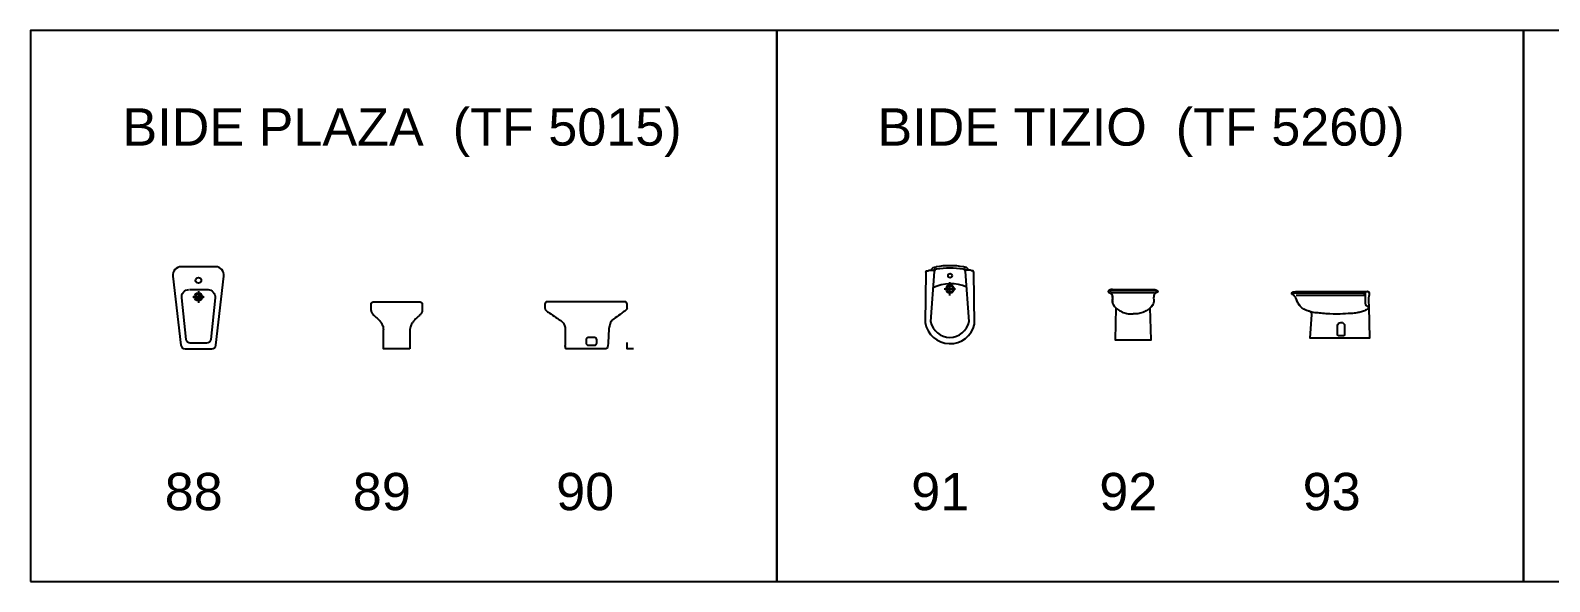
# Model space of a CAD drawing. Header units: inches. Extents: x 242965 to 445791, y 236206 to 423703.
# Drawn here: x 371226 to 383132, y 281452 to 285772 of the extents above; entities that cross this region are included whole.
import ezdxf

# ---------------------------------------------------------------- set-up
doc = ezdxf.new("R2010")
doc.units = ezdxf.units.IN
doc.header["$MEASUREMENT"] = 0
doc.layers.add('2', color=181, linetype='Continuous', lineweight=20)
doc.layers.add('HATCH', color=8, linetype='Continuous')
doc.layers.add('wc', color=144, linetype='Continuous')
doc.styles.add('Vni-Helve', font='')
doc.styles.get('Vni-Helve').set_extended_font_data('VNI-Helve')

# ---------------------------------------------------------------- blocks, each defined once
blk = doc.blocks.new('90')
at = {"layer": 'HATCH', "linetype": 'Continuous'}
blk.add_lwpolyline([(0, 318), (0, 351, 0.414214), (-17, 369), (-626, 369, 0.414214), (-643, 351), (-643, 317)], format="xyb", dxfattribs=at)
blk.add_lwpolyline([(-165, 0), (-475, 0)], dxfattribs=at)
for points in [[(-643, 317), (-641, 309), (-635, 301), (-611, 283), (-558, 247), (-538, 234), (-520, 222), (-503, 206), (-490, 183), (-484, 149), (-486, 82), (-486, 30), (-486, 16), (-481, 4), (-475, 0)], [(0, 318), (-2, 312), (-24, 292), (-55, 270), (-107, 233), (-125, 214), (-132, 198), (-143, 143), (-145, 105), (-151, 23), (-157, 5), (-165, 0)]]:
    blk.add_spline(points, degree=3, dxfattribs=at)
at = {"layer": 'wc', "color": 7}
blk.add_lwpolyline([(0, 318), (0, 351, 0.414214), (-17, 369), (-626, 369, 0.414214), (-643, 351), (-643, 317)], format="xyb", dxfattribs=at)
at = {"layer": 'wc'}
blk.add_lwpolyline([(-304, 28), (-254, 28, 0.414214), (-237, 45), (-237, 71, 0.414214), (-254, 89), (-304, 89, 0.414214), (-321, 71), (-321, 45, 0.414214)], format="xyb", close=True, dxfattribs=at)
blk.add_lwpolyline([(50, 0), (0, 0), (0, 50)], dxfattribs=at)
at = {"layer": 'wc', "color": 7}
blk.add_lwpolyline([(-165, 0), (-475, 0)], dxfattribs=at)
for points in [[(-643, 317), (-641, 309), (-635, 301), (-611, 283), (-558, 247), (-538, 234), (-520, 222), (-503, 206), (-490, 183), (-484, 149), (-486, 82), (-486, 30), (-486, 16), (-481, 4), (-475, 0)], [(0, 318), (-2, 312), (-24, 292), (-55, 270), (-107, 233), (-125, 214), (-132, 198), (-143, 143), (-145, 105), (-151, 23), (-157, 5), (-165, 0)]]:
    blk.add_spline(points, degree=3, dxfattribs=at)
blk = doc.blocks.new('89')
at = {"layer": 'HATCH', "linetype": 'Continuous'}
blk.add_lwpolyline([(-200, 300), (-200, 351, -0.414214), (-183, 368), (184, 368), (184, 368, -0.414214), (200, 351), (200, 300)], format="xyb", dxfattribs=at)
for points in [[(103, 0), (-103, 0), (-103, 153)], [(104, 153), (104, 0)]]:
    blk.add_lwpolyline(points, dxfattribs=at)
for points in [[(-200, 300), (-197, 287), (-191, 277), (-175, 259), (-147, 235), (-135, 222), (-120, 201), (-107, 173), (-103, 153)], [(200, 300), (197, 287), (191, 277), (175, 259), (148, 235), (136, 222), (121, 201), (108, 173), (104, 153)]]:
    blk.add_spline(points, degree=3, dxfattribs=at)
at = {"layer": 'wc', "color": 7}
blk.add_lwpolyline([(-200, 300), (-200, 351, -0.414214), (-183, 368), (184, 368), (184, 368, -0.414214), (200, 351), (200, 300)], format="xyb", dxfattribs=at)
for points in [[(103, 0), (-103, 0), (-103, 153)], [(104, 153), (104, 0)]]:
    blk.add_lwpolyline(points, dxfattribs=at)
for points in [[(-200, 300), (-197, 287), (-191, 277), (-175, 259), (-147, 235), (-135, 222), (-120, 201), (-107, 173), (-103, 153)], [(200, 300), (197, 287), (191, 277), (175, 259), (148, 235), (136, 222), (121, 201), (108, 173), (104, 153)]]:
    blk.add_spline(points, degree=3, dxfattribs=at)
blk = doc.blocks.new('88')
at = {"layer": 'HATCH', "linetype": 'Continuous'}
blk.add_lwpolyline([(-104, -643), (104, -643), (104, -643, 0.380503), (137, -614), (200, -73), (200, -73, 0.448748), (135, 0), (-135, 0, 0.448748), (-200, -73), (-200, -73), (-137, -614, 0.380503)], format="xyb", close=True, dxfattribs=at)
at = {"layer": 'wc', "color": 7}
blk.add_lwpolyline([(-104, -643), (104, -643), (104, -643, 0.380503), (137, -614), (200, -73), (200, -73, 0.448748), (135, 0), (-135, 0, 0.448748), (-200, -73), (-200, -73), (-137, -614, 0.380503)], format="xyb", close=True, dxfattribs=at)
at = {"layer": 'wc'}
blk.add_lwpolyline([(74, -179, -0.448748), (131, -243), (131, -243), (97, -569), (97, -569, -0.383658), (64, -598), (64, -598), (-64, -598), (-64, -598, -0.383658), (-97, -569), (-97, -569), (-131, -243), (-131, -243, -0.448748), (-74, -179)], format="xyb", dxfattribs=at)
for points in [[(-70, -179), (79, -179)], [(-43, -236), (44, -236)], [(0, -190), (0, -282)]]:
    blk.add_lwpolyline(points, dxfattribs=at)
for centre, radius in [((0, -106), 22.5), ((0, -236), 30.9), ((0, -236), 20.4)]:
    blk.add_circle(centre, radius, dxfattribs=at)
blk = doc.blocks.new('93')
at = {"layer": 'HATCH', "linetype": 'Continuous'}
blk.add_lwpolyline([(-18, 364), (-580, 364)], dxfattribs=at)
for points in [[(-2, 342, 0.51958), (-19, 364)], [(-7, 245), (0, 0), (-466, 0), (-452, 183, 0.33092), (-473, 210)]]:
    blk.add_lwpolyline(points, format="xyb", dxfattribs=at)
blk.add_open_spline([(-473, 210), (-477, 211), (-495, 217), (-524, 228), (-553, 259), (-568, 288), (-576, 310), (-582, 320), (-587, 329), (-595, 337), (-602, 342), (-611, 344), (-610, 358), (-596, 363), (-586, 364), (-580, 364)], degree=3, knots=[477.195399, 477.195399, 477.195399, 477.195399, 488.31402, 532.806483, 570.457253, 612.629234, 629.295673, 639.077869, 649.912807, 660.200015, 670.03707, 676.138321, 687.995838, 697.779359, 718.162676, 718.162676, 718.162676, 718.162676], dxfattribs=at)
blk.add_spline([(-2, 342), (-5, 336), (-7, 326), (-8, 306), (-7, 245)], degree=3, dxfattribs=at)
at = {"layer": 'wc', "color": 7}
blk.add_lwpolyline([(-18, 364), (-580, 364)], dxfattribs=at)
at = {"layer": 'wc'}
for points in [[(-18, 364), (-580, 364)], [(-52, 353), (-596, 353)], [(-7, 245), (0, 0), (-466, 0), (-452, 186)]]:
    blk.add_lwpolyline(points, dxfattribs=at)
for points in [[(-46, 364, 0.239714), (-36, 335), (-36, 335), (-576, 335)], [(-2, 342, 1.238998), (-36, 346), (-36, 346), (-36, 275), (-36, 275, 0.349567), (-7, 245)], [(-452, 183, 0.345362), (-472, 209)]]:
    blk.add_lwpolyline(points, format="xyb", dxfattribs=at)
at = {"layer": 'wc', "color": 7}
for points in [[(-2, 342, 0.51958), (-19, 364)], [(-7, 245), (0, 0), (-466, 0), (-452, 183, 0.33092), (-473, 210)]]:
    blk.add_lwpolyline(points, format="xyb", dxfattribs=at)
at = {"layer": 'wc'}
blk.add_lwpolyline([(-251, 98, -0.414214), (-226, 123), (-222, 123, -0.414214), (-196, 98), (-196, 26, -0.414214), (-203, 19), (-203, 19), (-245, 19, -0.414214), (-251, 26)], format="xyb", close=True, dxfattribs=at)
for points in [[(-6, 236), (-33, 219), (-65, 206), (-98, 198), (-147, 193), (-231, 189), (-340, 191), (-393, 196), (-439, 201), (-484, 214), (-524, 232), (-551, 259), (-571, 296), (-577, 311), (-582, 320), (-588, 329), (-595, 337), (-603, 342), (-609, 345), (-608, 357), (-600, 361), (-580, 364)], [(-2, 342), (-5, 336), (-7, 326), (-8, 306), (-7, 245)]]:
    blk.add_spline(points, degree=3, dxfattribs=at)
at = {"layer": 'wc', "color": 7}
blk.add_open_spline([(-473, 210), (-477, 211), (-495, 217), (-524, 228), (-553, 259), (-568, 288), (-576, 310), (-582, 320), (-587, 329), (-595, 337), (-602, 342), (-611, 344), (-610, 358), (-596, 363), (-586, 364), (-580, 364)], degree=3, knots=[477.195399, 477.195399, 477.195399, 477.195399, 488.31402, 532.806483, 570.457253, 612.629234, 629.295673, 639.077869, 649.912807, 660.200015, 670.03707, 676.138321, 687.995838, 697.779359, 718.162676, 718.162676, 718.162676, 718.162676], dxfattribs=at)
blk.add_spline([(-2, 342), (-5, 336), (-7, 326), (-8, 306), (-7, 245)], degree=3, dxfattribs=at)
blk = doc.blocks.new('92')
at = {"layer": 'HATCH', "linetype": 'Continuous'}
for points in [[(-161, 394), (161, 394)], [(-135, 251), (-141, 0), (141, 0), (135, 251)]]:
    blk.add_lwpolyline(points, dxfattribs=at)
for points in [[(-161, 394), (-167, 394), (-177, 394), (-189, 389), (-196, 379), (-189, 372), (-181, 369), (-172, 365), (-165, 354), (-161, 337), (-162, 318), (-163, 298), (-159, 282), (-149, 266), (-141, 257), (-135, 251)], [(161, 394), (167, 394), (177, 394), (189, 389), (196, 379), (189, 372), (181, 369), (172, 365), (165, 354), (161, 337), (162, 318), (163, 298), (159, 282), (149, 266), (141, 257), (135, 251)]]:
    blk.add_open_spline(points, degree=3, knots=[0, 0, 0, 0, 18.216495, 29.576028, 38.244439, 48.162912, 54.389079, 64.311307, 75.879555, 92.585185, 115.541731, 131.69634, 153.771394, 163.472486, 188.690707, 188.690707, 188.690707, 188.690707], dxfattribs=at)
at = {"layer": 'wc'}
blk.add_lwpolyline([(183, 379, 0.276236), (168, 386), (168, 386), (-168, 386), (-168, 386, 0.276236), (-183, 379)], format="xyb", dxfattribs=at)
for points in [[(169, 368), (-174, 368)], [(-161, 394), (161, 394)], [(-135, 251), (-141, 0), (141, 0), (135, 251)]]:
    blk.add_lwpolyline(points, dxfattribs=at)
at = {"layer": 'wc', "color": 7}
for points in [[(-161, 394), (161, 394)], [(-135, 251), (-141, 0), (141, 0), (135, 251)]]:
    blk.add_lwpolyline(points, dxfattribs=at)
for points in [[(-161, 394), (-167, 394), (-177, 394), (-189, 389), (-196, 379), (-189, 372), (-181, 369), (-172, 365), (-165, 354), (-161, 337), (-162, 318), (-163, 298), (-159, 282), (-149, 266), (-141, 257), (-135, 251)], [(161, 394), (167, 394), (177, 394), (189, 389), (196, 379), (189, 372), (181, 369), (172, 365), (165, 354), (161, 337), (162, 318), (163, 298), (159, 282), (149, 266), (141, 257), (135, 251)]]:
    blk.add_open_spline(points, degree=3, knots=[0, 0, 0, 0, 18.216495, 29.576028, 38.244439, 48.162912, 54.389079, 64.311307, 75.879555, 92.585185, 115.541731, 131.69634, 153.771394, 163.472486, 188.690707, 188.690707, 188.690707, 188.690707], dxfattribs=at)
at = {"layer": 'wc'}
for points in [[(-161, 394), (-179, 392), (-189, 387), (-194, 380), (-187, 372), (-182, 369), (-173, 364), (-166, 355), (-162, 339), (-162, 316), (-162, 300), (-156, 278), (-151, 270), (-126, 243), (-96, 224), (-57, 209), (-19, 204), (0, 204)], [(161, 394), (179, 392), (189, 387), (194, 380), (187, 372), (182, 369), (173, 364), (166, 355), (162, 339), (162, 316), (162, 300), (156, 278), (151, 270), (126, 243), (96, 224), (57, 209), (19, 204), (0, 204)]]:
    blk.add_spline(points, degree=3, dxfattribs=at)
blk = doc.blocks.new('91')
at = {"layer": 'HATCH', "linetype": 'Continuous'}
for points in [[(-187, -54), (-193, -446), (-193, -446, 0.818649), (194, -458), (194, -458), (187, -54)], [(108, -9, 0.084216), (-108, -9)]]:
    blk.add_lwpolyline(points, format="xyb", dxfattribs=at)
for points in [[(-187, -54), (-186, -48), (-185, -37), (-172, -41), (-166, -37), (-160, -35), (-152, -36), (-146, -35), (-144, -34)], [(187, -54), (186, -48), (185, -37), (172, -41), (166, -37), (160, -35), (152, -36), (146, -35), (144, -34)]]:
    blk.add_open_spline(points, degree=3, knots=[0, 0, 0, 0, 15.050924, 27.051135, 31.58412, 35.950216, 46.084755, 54.031797, 54.031797, 54.031797, 54.031797], dxfattribs=at)
for points in [[(-144, -34), (-137, -19), (-121, -12), (-108, -9)], [(144, -34), (137, -19), (121, -12), (108, -9)]]:
    blk.add_spline(points, degree=3, dxfattribs=at)
at = {"layer": 'wc', "color": 7}
for points in [[(-187, -54), (-193, -446), (-193, -446, 0.818649), (194, -458), (194, -458), (187, -54)], [(108, -9, 0.084216), (-108, -9)]]:
    blk.add_lwpolyline(points, format="xyb", dxfattribs=at)
at = {"layer": 'wc'}
for points in [[(-187, -54), (-193, -446), (-193, -446, 0.818649), (194, -458), (194, -458), (187, -54)], [(108, -9, 0.084216), (-108, -9)], [(132, -167, 0.221222), (-132, -173)]]:
    blk.add_lwpolyline(points, format="xyb", dxfattribs=at)
blk.add_lwpolyline([(-105, -28), (-105, -28, 0.293066), (-123, -45), (-123, -45), (-151, -438), (-151, -438, 0.816663), (151, -438), (151, -438), (123, -45), (123, -45, 0.293066), (105, -28), (105, -28, 0.093286)], format="xyb", close=True, dxfattribs=at)
for points in [[(-44, -182), (44, -182)], [(0, -234), (0, -128)]]:
    blk.add_lwpolyline(points, dxfattribs=at)
for centre, radius in [((2, -78), 16), ((2, -182), 31.9), ((2, -182), 24.2)]:
    blk.add_circle(centre, radius, dxfattribs=at)
for points in [[(-187, -54), (-182, -40), (-170, -39), (-166, -37), (-162, -36), (-151, -35), (-139, -34), (-132, -35), (-126, -32), (-114, -23)], [(-144, -34), (-137, -19), (-121, -12), (-108, -9)], [(144, -34), (137, -19), (121, -12), (108, -9)], [(187, -54), (182, -40), (170, -39), (166, -37), (162, -36), (151, -35), (139, -34), (132, -35), (126, -32), (114, -23)]]:
    blk.add_spline(points, degree=3, dxfattribs=at)
at = {"layer": 'wc', "color": 7}
for points in [[(-187, -54), (-186, -48), (-185, -37), (-172, -41), (-166, -37), (-160, -35), (-152, -36), (-146, -35), (-144, -34)], [(187, -54), (186, -48), (185, -37), (172, -41), (166, -37), (160, -35), (152, -36), (146, -35), (144, -34)]]:
    blk.add_open_spline(points, degree=3, knots=[0, 0, 0, 0, 15.050924, 27.051135, 31.58412, 35.950216, 46.084755, 54.031797, 54.031797, 54.031797, 54.031797], dxfattribs=at)
for points in [[(-144, -34), (-137, -19), (-121, -12), (-108, -9)], [(144, -34), (137, -19), (121, -12), (108, -9)]]:
    blk.add_spline(points, degree=3, dxfattribs=at)

msp = doc.modelspace()

# ---------------------------------------------------------------- linework, layer by layer
at = {"layer": 'wc', "color": 3}
for points in [[(371225.816, 281452.39), (377076.078, 281452.39), (377076.078, 285771.741), (371225.816, 285771.741)], [(377076.078, 281452.39), (382926.341, 281452.39), (382926.341, 285771.741), (377076.078, 285771.741)], [(382926.341, 281452.39), (388776.604, 281452.39), (388776.604, 285771.741), (382926.341, 285771.741)]]:
    msp.add_lwpolyline(points, close=True, dxfattribs=at)

# ---------------------------------------------------------------- block references
at = {"layer": 'wc'}
for name, p in [('88', (372542.591, 283919.163)), ('91', (378431.439, 283927.827)), ('92', (379867.005, 283346.424)), ('93', (381721.442, 283360.308)), ('89', (374096.437, 283276.173)), ('90', (375901.732, 283276.173))]:
    msp.add_blockref(name, p, dxfattribs=at)

# ---------------------------------------------------------------- texts
at = {"layer": '2', "color": 4, "style": 'Vni-Helve'}
for s, p in [('BIDE PLAZA  (TF 5015)', (371947.228, 284868.675)), ('BIDE TIZIO  (TF 5260)', (377863.942, 284868.675)), ('88', (372278.678, 282011.805)), ('89', (373752.571, 282011.805)), ('90', (375346.185, 282011.805)), ('91', (378128.94, 282011.805)), ('92', (379602.833, 282011.805)), ('93', (381196.448, 282011.805))]:
    msp.add_text(s, height=292.5, dxfattribs=at).set_placement(p)

doc.saveas('drawing.dxf')
